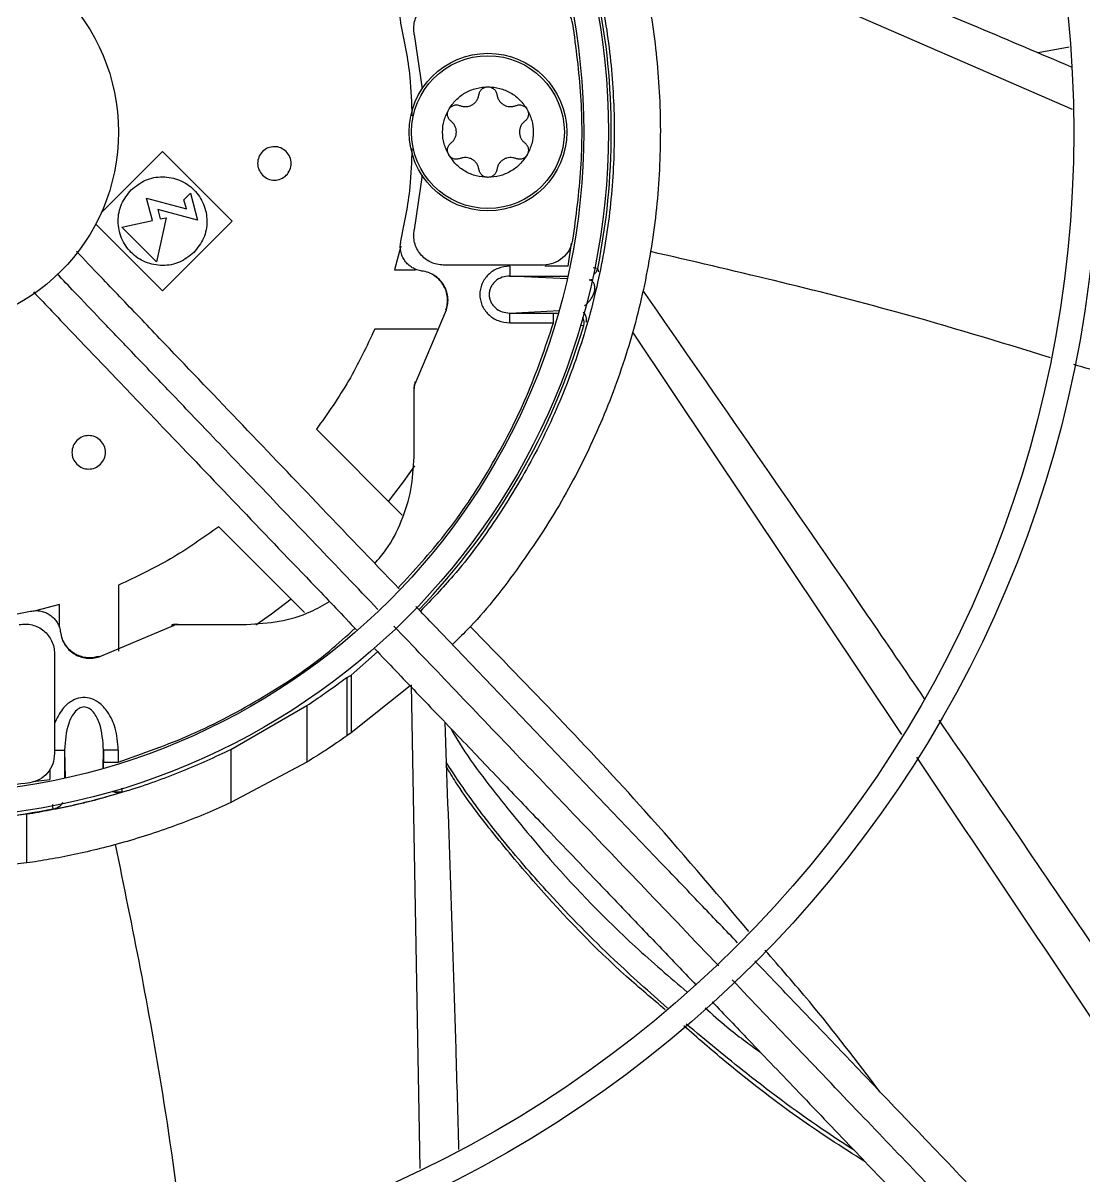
# Model space of a CAD drawing. Header units: inches. Extents: x 1229 to 1453, y -1023 to -720.
# Drawn here: x 1255.517 to 1259.756, y -989.651 to -985.041 of the extents above; entities that cross this region are included whole.
import ezdxf

# ---------------------------------------------------------------- set-up
doc = ezdxf.new("R2010")
doc.units = ezdxf.units.IN
doc.header["$MEASUREMENT"] = 0

msp = doc.modelspace()

# ---------------------------------------------------------------- linework, layer by layer
at = {"color": 18, "linetype": 'Continuous', "lineweight": 25, "true_color": 0x000000}
for p, q in [((1259.711, -985.3871), (1257.9342, -984.6135)), ((1257.0802, -985.0868), (1257.111, -985.3044)), ((1259.6974, -985.1382), (1259.5736, -985.1602)), ((1255.8287, -985.8003), (1256.074, -985.555)), ((1256.074, -985.555), (1256.3524, -985.8334)), ((1257.111, -985.6499), (1257.0802, -985.8676)), ((1256.0341, -985.8309), (1256.0102, -985.7418)), ((1256.0102, -985.7418), (1256.1694, -985.7844)), ((1256.1596, -985.7477), (1256.1853, -985.722)), ((1256.1694, -985.7844), (1256.1596, -985.7477)), ((1256.1853, -985.722), (1256.214, -985.829)), ((1256.0547, -985.7863), (1256.0649, -985.8243)), ((1256.214, -985.829), (1256.0547, -985.7863)), ((1256.074, -986.1118), (1255.807, -985.8448)), ((1255.9111, -985.857), (1256.0341, -985.8309)), ((1256.0503, -985.9962), (1255.9111, -985.857)), ((1256.0879, -985.8195), (1256.0503, -985.9962)), ((1256.0649, -985.8243), (1256.0879, -985.8195)), ((1256.3524, -985.8334), (1256.074, -986.1118)), ((1257.0256, -985.9332), (1257.0004, -986.0284)), ((1257.6944, -986.0133), (1257.7086, -985.9213)), ((1257.0004, -986.0284), (1257.0855, -986.0284)), ((1257.5962, -986.0087), (1257.196, -986.0087)), ((1257.6944, -986.0133), (1257.6013, -986.0133)), ((1257.8175, -986.0373), (1257.8131, -986.0224)), ((1257.6912, -986.0642), (1257.4621, -986.0527)), ((1257.4621, -986.0527), (1257.6938, -986.0527)), ((1257.0835, -986.4843), (1257.2086, -986.1878)), ((1257.2086, -986.1878), (1257.2066, -986.1875)), ((1257.4621, -986.2009), (1257.6591, -986.191)), ((1257.4621, -986.2009), (1257.6367, -986.2009)), ((1257.6367, -986.2009), (1257.6518, -986.2009)), ((1257.1713, -986.2646), (1256.9224, -986.2646)), ((1257.4621, -986.2403), (1257.6367, -986.2403)), ((1259.0279, -987.8862), (1257.9529, -986.2772)), ((1257.0791, -986.4939), (1257.0791, -986.5024)), ((1257.0791, -986.7764), (1257.0791, -986.5024)), ((1257.0835, -986.4843), (1257.0834, -986.4762)), ((1256.6887, -986.6655), (1257.0316, -987.0084)), ((1256.6417, -987.398), (1256.2989, -987.0552)), ((1255.898, -987.2889), (1255.898, -987.5534)), ((1255.6618, -987.3669), (1255.5666, -987.3921)), ((1255.6618, -987.4521), (1255.6618, -987.3669)), ((1255.8212, -987.5751), (1256.1177, -987.45)), ((1256.1096, -987.45), (1256.1177, -987.45)), ((1256.1358, -987.4457), (1256.1274, -987.4457)), ((1256.1358, -987.4457), (1256.4098, -987.4457)), ((1255.6421, -987.5626), (1255.6421, -987.9627)), ((1256.9336, -987.5558), (1256.828, -987.6486)), ((1255.8212, -987.5751), (1255.8209, -987.5732)), ((1256.8102, -987.6583), (1256.8236, -987.6521)), ((1256.8236, -987.6521), (1256.828, -987.6486)), ((1256.828, -987.6486), (1256.828, -987.8791)), ((1256.8102, -987.6583), (1256.8102, -987.8918)), ((1257.0633, -987.6915), (1256.828, -987.8791)), ((1257.1036, -989.6216), (1257.0692, -987.6869)), ((1256.3469, -987.9454), (1256.6507, -987.7705)), ((1256.6507, -987.7705), (1256.6507, -987.9965)), ((1256.828, -987.8791), (1256.8102, -987.8918)), ((1255.6421, -987.9481), (1255.6825, -987.9481)), ((1255.6825, -987.9481), (1255.6842, -988.0608)), ((1255.6825, -987.9481), (1255.6825, -988.0612)), ((1255.8368, -988.0221), (1255.8379, -987.9481)), ((1255.8379, -987.9481), (1255.8379, -987.9961)), ((1255.897, -987.9481), (1255.897, -987.9961)), ((1256.3469, -987.9454), (1256.3469, -988.1586)), ((1255.8379, -988.0178), (1255.8379, -987.9961)), ((1256.6507, -987.9965), (1256.3469, -988.1586)), ((1255.557, -988.0744), (1255.6234, -988.0657)), ((1255.6234, -988.0264), (1255.6234, -988.0657)), ((1255.9132, -988.1147), (1255.9125, -988.1152)), ((1255.532, -988.2053), (1255.3282, -988.2304)), ((1255.532, -988.3997), (1255.532, -988.2053)), ((1255.6357, -988.1836), (1255.6374, -988.1841)), ((1255.532, -988.3997), (1255.3282, -988.4219))]:
    msp.add_line(p, q, dxfattribs=at)
at = {"color": 18, "linetype": 'Continuous', "lineweight": 25, "true_color": 0x000000, "flags": 128}
for points in [[(1257.7916, -986.0666), (1257.7857, -986.0681), (1257.779, -986.0687)], [(1256.9773, -986.9541), (1257.037, -986.8754), (1257.0817, -986.8116)], [(1256.4467, -987.4472), (1256.5088, -987.4036), (1256.5876, -987.3439)]]:
    msp.add_lwpolyline(points, dxfattribs=at)
at = {"color": 18, "linetype": 'Continuous', "lineweight": 25, "true_color": 0x000000}
for centre, radius in [((1255.1106, -985.4772), 11.7126), ((1255.1106, -985.4772), 8.5704), ((1255.1106, -985.4772), 8.472), ((1255.1106, -985.4772), 6.6478), ((1255.1106, -985.4772), 6.5493), ((1255.1106, -985.4772), 4.7037), ((1255.1106, -985.4772), 4.6053), ((1255.1106, -985.4772), 2.745), ((1255.1106, -985.4772), 2.6465), ((1255.1106, -985.4772), 0.7874), ((1257.3744, -985.4772), 0.315), ((1257.3744, -985.4772), 0.3053)]:
    msp.add_circle(centre, radius, dxfattribs=at)
for centre, radius, start, end in [((1255.1106, -985.4772), 2.7569, 348.5929, 11.4071), ((1257.7745, -986.0146), 0.0394, 302.4223, 348.5824), ((1257.7192, -986.2389), 0.0394, 343.7311, 29.8927), ((1255.1106, -985.4772), 2.7569, 316.1598, 343.7218), ((1255.1106, -985.4772), 2.7569, 262.2932, 280.98), ((1255.1106, -985.4772), 12.9331, 283.26667, 346.73333)]:
    msp.add_arc(centre, radius, start, end, dxfattribs=at)
for points, knots in [([(1243.4011, -985.4772), (1243.4059, -985.2217), (1243.4156, -984.7108), (1243.4936, -983.9477), (1243.6177, -983.1911), (1243.792, -982.4444), (1244.0146, -981.7106), (1244.2847, -980.9929), (1244.6012, -980.2945), (1244.9626, -979.6182), (1245.3675, -978.9671), (1245.8142, -978.3438), (1246.3006, -977.751), (1246.8248, -977.1914), (1247.3845, -976.6672), (1247.9772, -976.1807), (1248.6005, -975.7341), (1249.2517, -975.3292), (1249.9279, -974.9677), (1250.6264, -974.6513), (1251.344, -974.3812), (1252.0778, -974.1586), (1252.8246, -973.9844), (1253.5811, -973.8595), (1254.3442, -973.7844), (1255.1106, -973.7593), (1255.877, -973.7844), (1256.6401, -973.8595), (1257.3967, -973.9844), (1258.1434, -974.1586), (1258.8772, -974.3812), (1259.5949, -974.6513), (1260.2933, -974.9677), (1260.9696, -975.3292), (1261.6207, -975.7341), (1262.244, -976.1807), (1262.8368, -976.6672), (1263.3964, -977.1914), (1263.9206, -977.751), (1264.407, -978.3438), (1264.8537, -978.9671), (1265.2586, -979.6182), (1265.6201, -980.2945), (1265.9365, -980.9929), (1266.2066, -981.7106), (1266.4292, -982.4444), (1266.6035, -983.1911), (1266.7276, -983.9477), (1266.8057, -984.7108), (1266.8153, -985.2217), (1266.8201, -985.4772)], [0, 0, 0, 0, 0.020833, 0.041667, 0.0625, 0.083333, 0.104167, 0.125, 0.145833, 0.166667, 0.1875, 0.208333, 0.229167, 0.25, 0.270833, 0.291667, 0.3125, 0.333333, 0.354167, 0.375, 0.395833, 0.416667, 0.4375, 0.458333, 0.479167, 0.5, 0.520833, 0.541667, 0.5625, 0.583333, 0.604167, 0.625, 0.645833, 0.666667, 0.6875, 0.708333, 0.729167, 0.75, 0.770833, 0.791667, 0.8125, 0.833333, 0.854167, 0.875, 0.895833, 0.916667, 0.9375, 0.958333, 0.979167, 1, 1, 1, 1]), ([(1257.3244, -983.525), (1257.386, -983.5982), (1257.5142, -983.7506), (1257.6768, -984.0065), (1257.8173, -984.2833), (1257.9274, -984.5738), (1258.0067, -984.874), (1258.0539, -985.181), (1258.0688, -985.4912), (1258.051, -985.8013), (1258.0008, -986.1078), (1257.9188, -986.4073), (1257.8057, -986.6965), (1257.6634, -986.9728), (1257.4911, -987.2307), (1257.3462, -987.4161), (1257.252, -987.5071), (1257.2322, -987.5263)], [0, 0, 0, 0, 0.065205, 0.135665, 0.206125, 0.276585, 0.347045, 0.417505, 0.487965, 0.558425, 0.628885, 0.699345, 0.769805, 0.840265, 0.910725, 0.981186, 1, 1, 1, 1]), ([(1257.1899, -983.6536), (1257.236, -983.7068), (1257.3444, -983.832), (1257.488, -984.0502), (1257.6228, -984.3018), (1257.7302, -984.5665), (1257.81, -984.8407), (1257.8611, -985.1216), (1257.8831, -985.4064), (1257.8757, -985.6919), (1257.8389, -985.9751), (1257.7733, -986.253), (1257.6793, -986.5227), (1257.5584, -986.7814), (1257.4106, -987.0256), (1257.2598, -987.2314), (1257.1493, -987.3465), (1257.1047, -987.3929)], [0, 0, 0, 0, 0.051393, 0.120749, 0.190107, 0.259464, 0.328821, 0.398178, 0.467535, 0.536892, 0.606249, 0.675606, 0.744963, 0.81432, 0.883677, 0.953035, 1, 1, 1, 1]), ([(1257.8801, -984.4532), (1258.3649, -984.6536), (1258.9742, -984.9056), (1259.5807, -985.1631), (1259.7047, -985.2157)], [0, 0, 0, 0, 0.7955568, 1, 1, 1, 1]), ([(1257.0267, -985.0412), (1257.0256, -985.0344), (1257.0233, -985.0209), (1257.0255, -985.0002), (1257.0315, -984.9804), (1257.0416, -984.9624), (1257.0552, -984.9467), (1257.0718, -984.9344), (1257.0905, -984.9254), (1257.104, -984.9229), (1257.1108, -984.9217)], [0, 0, 0, 0, 0.124963, 0.249993, 0.374924, 0.499989, 0.624924, 0.749981, 0.874946, 1, 1, 1, 1]), ([(1257.0802, -985.0868), (1257.079, -985.0781), (1257.0767, -985.0608), (1257.0806, -985.0348), (1257.0897, -985.0102), (1257.104, -984.9882), (1257.1228, -984.9699), (1257.1451, -984.9562), (1257.1699, -984.9473), (1257.1873, -984.9462), (1257.196, -984.9457)], [0, 0, 0, 0, 0.125, 0.250001, 0.374997, 0.5, 0.624996, 0.749999, 0.875018, 1, 1, 1, 1]), ([(1257.5962, -984.9457), (1257.61, -984.9471), (1257.6377, -984.9499), (1257.6739, -984.972), (1257.7017, -985.0041), (1257.709, -985.031), (1257.7127, -985.0444)], [0, 0, 0, 0, 0.249982, 0.500003, 0.749993, 1, 1, 1, 1]), ([(1257.0721, -985.4127), (1257.0704, -985.361), (1257.0663, -985.2359), (1257.0413, -985.1132), (1257.0267, -985.0412)], [0, 0, 0, 0, 0.413893, 1, 1, 1, 1]), ([(1257.7127, -985.0444), (1257.7254, -985.1402), (1257.7508, -985.3318), (1257.7508, -985.6226), (1257.7254, -985.8142), (1257.7127, -985.9099)], [0, 0, 0, 0, 0.333333, 0.666667, 1, 1, 1, 1]), ([(1257.2176, -985.3866), (1257.2265, -985.3735), (1257.2444, -985.3473), (1257.2829, -985.3188), (1257.3269, -985.2997), (1257.3586, -985.2973), (1257.3744, -985.2961)], [0, 0, 0, 0, 0.25, 0.50001, 0.750001, 1, 1, 1, 1]), ([(1257.3384, -985.3276), (1257.3395, -985.3233), (1257.3415, -985.3148), (1257.35, -985.3045), (1257.3613, -985.2974), (1257.37, -985.2965), (1257.3744, -985.2961)], [0, 0, 0, 0, 0.250018, 0.500039, 0.749991, 1, 1, 1, 1]), ([(1257.3744, -985.2961), (1257.3787, -985.2965), (1257.3874, -985.2974), (1257.3988, -985.3045), (1257.4073, -985.3148), (1257.4093, -985.3233), (1257.4103, -985.3276)], [0, 0, 0, 0, 0.249996, 0.500014, 0.750022, 1, 1, 1, 1]), ([(1257.3744, -985.2961), (1257.3902, -985.2973), (1257.4218, -985.2997), (1257.4659, -985.3188), (1257.5044, -985.3473), (1257.5223, -985.3735), (1257.5312, -985.3866)], [0, 0, 0, 0, 0.250018, 0.500003, 0.750006, 1, 1, 1, 1]), ([(1257.2628, -985.3712), (1257.2668, -985.3726), (1257.2748, -985.3753), (1257.2875, -985.3757), (1257.3, -985.3735), (1257.3116, -985.3685), (1257.3218, -985.3609), (1257.33, -985.3512), (1257.336, -985.34), (1257.3376, -985.3317), (1257.3384, -985.3276)], [0, 0, 0, 0, 0.125011, 0.250006, 0.375015, 0.500015, 0.625016, 0.749997, 0.875001, 1, 1, 1, 1]), ([(1257.4103, -985.3276), (1257.4112, -985.3317), (1257.4128, -985.34), (1257.4188, -985.3512), (1257.427, -985.3609), (1257.4372, -985.3685), (1257.4488, -985.3735), (1257.4613, -985.3757), (1257.474, -985.3753), (1257.482, -985.3726), (1257.486, -985.3712)], [0, 0, 0, 0, 0.125008, 0.249988, 0.374997, 0.499996, 0.624993, 0.749999, 0.874992, 1, 1, 1, 1]), ([(1257.2176, -985.5677), (1257.2107, -985.5534), (1257.1969, -985.5248), (1257.1915, -985.4772), (1257.1969, -985.4295), (1257.2107, -985.4009), (1257.2176, -985.3866)], [0, 0, 0, 0, 0.25, 0.5, 0.75, 1, 1, 1, 1]), ([(1257.2269, -985.4335), (1257.2237, -985.4305), (1257.2173, -985.4245), (1257.2127, -985.4119), (1257.2122, -985.3986), (1257.2158, -985.3906), (1257.2176, -985.3866)], [0, 0, 0, 0, 0.24999, 0.499996, 0.749992, 1, 1, 1, 1]), ([(1257.2176, -985.3866), (1257.2201, -985.3831), (1257.2253, -985.376), (1257.2371, -985.3698), (1257.2502, -985.3675), (1257.2586, -985.37), (1257.2628, -985.3712)], [0, 0, 0, 0, 0.24999, 0.499993, 0.749963, 1, 1, 1, 1]), ([(1257.486, -985.3712), (1257.4902, -985.37), (1257.4986, -985.3675), (1257.5117, -985.3698), (1257.5235, -985.376), (1257.5287, -985.3831), (1257.5312, -985.3866)], [0, 0, 0, 0, 0.2499487, 0.5000075, 0.7500107, 1, 1, 1, 1]), ([(1257.5312, -985.3866), (1257.533, -985.3906), (1257.5366, -985.3986), (1257.5361, -985.4119), (1257.5314, -985.4245), (1257.5251, -985.4305), (1257.5219, -985.4335)], [0, 0, 0, 0, 0.250016, 0.500021, 0.750002, 1, 1, 1, 1]), ([(1257.5312, -985.3866), (1257.5381, -985.4009), (1257.5518, -985.4295), (1257.5573, -985.4772), (1257.5518, -985.5248), (1257.5381, -985.5534), (1257.5312, -985.5677)], [0, 0, 0, 0, 0.25, 0.5, 0.75, 1, 1, 1, 1]), ([(1257.2269, -985.5208), (1257.23, -985.5181), (1257.2363, -985.5125), (1257.2431, -985.5017), (1257.2474, -985.4898), (1257.2488, -985.4772), (1257.2474, -985.4646), (1257.2431, -985.4526), (1257.2363, -985.4418), (1257.23, -985.4363), (1257.2269, -985.4335)], [0, 0, 0, 0, 0.125011, 0.250004, 0.375001, 0.5, 0.624999, 0.749996, 0.874989, 1, 1, 1, 1]), ([(1257.5219, -985.4335), (1257.5188, -985.4363), (1257.5124, -985.4418), (1257.5057, -985.4526), (1257.5014, -985.4646), (1257.4999, -985.4772), (1257.5014, -985.4898), (1257.5057, -985.5017), (1257.5124, -985.5125), (1257.5188, -985.5181), (1257.5219, -985.5208)], [0, 0, 0, 0, 0.125011, 0.250004, 0.375001, 0.5, 0.624999, 0.749996, 0.874989, 1, 1, 1, 1]), ([(1266.8201, -985.4772), (1266.8153, -985.7326), (1266.8057, -986.2436), (1266.7276, -987.0067), (1266.6035, -987.7632), (1266.4292, -988.51), (1266.2066, -989.2438), (1265.9365, -989.9614), (1265.6201, -990.6599), (1265.2586, -991.3361), (1264.8537, -991.9873), (1264.407, -992.6106), (1263.9206, -993.2033), (1263.3964, -993.763), (1262.8368, -994.2871), (1262.244, -994.7736), (1261.6207, -995.2202), (1260.9696, -995.6252), (1260.2933, -995.9866), (1259.5949, -996.3031), (1258.8772, -996.5732), (1258.1434, -996.7958), (1257.3967, -996.9699), (1256.6401, -997.0948), (1255.877, -997.17), (1255.1106, -997.1951), (1254.3442, -997.17), (1253.5811, -997.0948), (1252.8246, -996.9699), (1252.0778, -996.7958), (1251.344, -996.5732), (1250.6264, -996.3031), (1249.9279, -995.9866), (1249.2517, -995.6252), (1248.6005, -995.2202), (1247.9772, -994.7736), (1247.3845, -994.2871), (1246.8248, -993.763), (1246.3006, -993.2033), (1245.8142, -992.6106), (1245.3675, -991.9873), (1244.9626, -991.3361), (1244.6012, -990.6599), (1244.2847, -989.9614), (1244.0146, -989.2438), (1243.792, -988.51), (1243.6177, -987.7632), (1243.4936, -987.0067), (1243.4156, -986.2436), (1243.4059, -985.7326), (1243.4011, -985.4772)], [0, 0, 0, 0, 0.020833, 0.041667, 0.0625, 0.083333, 0.104167, 0.125, 0.145833, 0.166667, 0.1875, 0.208333, 0.229167, 0.25, 0.270833, 0.291667, 0.3125, 0.333333, 0.354167, 0.375, 0.395833, 0.416667, 0.4375, 0.458333, 0.479167, 0.5, 0.520833, 0.541667, 0.5625, 0.583333, 0.604167, 0.625, 0.645833, 0.666667, 0.6875, 0.708333, 0.729167, 0.75, 0.770833, 0.791667, 0.8125, 0.833333, 0.854167, 0.875, 0.895833, 0.916667, 0.9375, 0.958333, 0.979167, 1, 1, 1, 1]), ([(1257.2176, -985.5677), (1257.2158, -985.5637), (1257.2122, -985.5557), (1257.2127, -985.5424), (1257.2173, -985.5299), (1257.2237, -985.5239), (1257.2269, -985.5208)], [0, 0, 0, 0, 0.250008, 0.500004, 0.75001, 1, 1, 1, 1]), ([(1257.5219, -985.5208), (1257.5251, -985.5239), (1257.5314, -985.5299), (1257.5361, -985.5424), (1257.5366, -985.5557), (1257.533, -985.5637), (1257.5312, -985.5677)], [0, 0, 0, 0, 0.249998, 0.499979, 0.749984, 1, 1, 1, 1]), ([(1256.5683, -985.5551), (1256.5613, -985.5496), (1256.5475, -985.5387), (1256.5208, -985.5339), (1256.4947, -985.539), (1256.4724, -985.5539), (1256.4575, -985.5762), (1256.4523, -985.6024), (1256.4572, -985.6291), (1256.4681, -985.6429), (1256.4736, -985.6498)], [0, 0, 0, 0, 0.124991, 0.250006, 0.374998, 0.499989, 0.624997, 0.749994, 0.874992, 1, 1, 1, 1]), ([(1256.4736, -985.6498), (1256.4805, -985.6553), (1256.4943, -985.6662), (1256.521, -985.671), (1256.5472, -985.6659), (1256.5695, -985.651), (1256.5844, -985.6287), (1256.5895, -985.6025), (1256.5847, -985.5758), (1256.5737, -985.562), (1256.5683, -985.5551)], [0, 0, 0, 0, 0.124991, 0.249983, 0.374998, 0.499989, 0.624997, 0.749994, 0.874992, 1, 1, 1, 1]), ([(1257.0267, -985.9131), (1257.0413, -985.8412), (1257.0662, -985.7191), (1257.0703, -985.5947), (1257.072, -985.5436)], [0, 0, 0, 0, 0.589248, 1, 1, 1, 1]), ([(1257.2628, -985.5831), (1257.2586, -985.5843), (1257.2502, -985.5868), (1257.2371, -985.5846), (1257.2253, -985.5783), (1257.2201, -985.5713), (1257.2176, -985.5677)], [0, 0, 0, 0, 0.250037, 0.500007, 0.75001, 1, 1, 1, 1]), ([(1257.3744, -985.6583), (1257.3586, -985.6571), (1257.3269, -985.6547), (1257.2829, -985.6356), (1257.2444, -985.607), (1257.2265, -985.5808), (1257.2176, -985.5677)], [0, 0, 0, 0, 0.2499995, 0.4999904, 0.7499998, 1, 1, 1, 1]), ([(1257.3384, -985.6268), (1257.3376, -985.6226), (1257.336, -985.6144), (1257.33, -985.6031), (1257.3218, -985.5934), (1257.3116, -985.5859), (1257.3, -985.5808), (1257.2875, -985.5786), (1257.2748, -985.5791), (1257.2668, -985.5818), (1257.2628, -985.5831)], [0, 0, 0, 0, 0.1249992, 0.2500029, 0.374984, 0.4999854, 0.624985, 0.7499936, 0.8749892, 1, 1, 1, 1]), ([(1257.5312, -985.5677), (1257.5223, -985.5808), (1257.5044, -985.607), (1257.4659, -985.6356), (1257.4218, -985.6547), (1257.3902, -985.6571), (1257.3744, -985.6583)], [0, 0, 0, 0, 0.249994, 0.499997, 0.749982, 1, 1, 1, 1]), ([(1257.486, -985.5831), (1257.482, -985.5818), (1257.474, -985.5791), (1257.4613, -985.5786), (1257.4488, -985.5808), (1257.4372, -985.5859), (1257.427, -985.5934), (1257.4188, -985.6031), (1257.4128, -985.6144), (1257.4112, -985.6226), (1257.4103, -985.6268)], [0, 0, 0, 0, 0.125008, 0.250001, 0.375007, 0.500004, 0.625003, 0.750012, 0.874992, 1, 1, 1, 1]), ([(1257.5312, -985.5677), (1257.5287, -985.5713), (1257.5235, -985.5783), (1257.5117, -985.5846), (1257.4986, -985.5868), (1257.4902, -985.5843), (1257.486, -985.5831)], [0, 0, 0, 0, 0.249989, 0.499993, 0.750051, 1, 1, 1, 1]), ([(1257.3744, -985.6583), (1257.37, -985.6578), (1257.3613, -985.6569), (1257.35, -985.6498), (1257.3415, -985.6395), (1257.3395, -985.631), (1257.3384, -985.6268)], [0, 0, 0, 0, 0.250008, 0.49996, 0.749981, 1, 1, 1, 1]), ([(1257.4103, -985.6268), (1257.4093, -985.631), (1257.4073, -985.6395), (1257.3988, -985.6498), (1257.3874, -985.6569), (1257.3787, -985.6578), (1257.3744, -985.6583)], [0, 0, 0, 0, 0.249977, 0.4999854, 0.7500032, 1, 1, 1, 1]), ([(1255.9487, -985.7081), (1255.967, -985.6936), (1256.0035, -985.6646), (1256.0742, -985.6518), (1256.1435, -985.6654), (1256.2025, -985.7048), (1256.242, -985.7639), (1256.2555, -985.8331), (1256.2428, -985.9038), (1256.2138, -985.9404), (1256.1992, -985.9587)], [0, 0, 0, 0, 0.125002, 0.250003, 0.375004, 0.5, 0.624999, 0.75, 0.875, 1, 1, 1, 1]), ([(1256.1992, -985.9587), (1256.181, -985.9732), (1256.1444, -986.0022), (1256.0737, -986.0149), (1256.0045, -986.0014), (1255.9454, -985.9619), (1255.906, -985.9029), (1255.8924, -985.8336), (1255.9052, -985.7629), (1255.9342, -985.7264), (1255.9487, -985.7081)], [0, 0, 0, 0, 0.124997, 0.249999, 0.375001, 0.500004, 0.625001, 0.750002, 0.875004, 1, 1, 1, 1]), ([(1257.196, -986.0087), (1257.1873, -986.0081), (1257.1699, -986.007), (1257.1451, -985.9981), (1257.1228, -985.9845), (1257.104, -985.9661), (1257.0897, -985.9441), (1257.0806, -985.9196), (1257.0767, -985.8935), (1257.079, -985.8762), (1257.0802, -985.8676)], [0, 0, 0, 0, 0.1249821, 0.2500004, 0.3750038, 0.5000003, 0.6250028, 0.7499994, 0.8749997, 1, 1, 1, 1]), ([(1257.1108, -986.0327), (1257.104, -986.0314), (1257.0905, -986.029), (1257.0718, -986.02), (1257.0552, -986.0076), (1257.0416, -985.992), (1257.0315, -985.9739), (1257.0255, -985.9541), (1257.0233, -985.9335), (1257.0256, -985.9199), (1257.0267, -985.9131)], [0, 0, 0, 0, 0.124969, 0.250016, 0.374949, 0.50001, 0.62494, 0.750007, 0.87497, 1, 1, 1, 1]), ([(1257.7127, -985.9099), (1257.709, -985.9234), (1257.7017, -985.9502), (1257.6739, -985.9823), (1257.6377, -986.0044), (1257.61, -986.0073), (1257.5962, -986.0087)], [0, 0, 0, 0, 0.250007, 0.499997, 0.750018, 1, 1, 1, 1]), ([(1257.0199, -987.3042), (1256.9099, -987.1891), (1256.6949, -986.9641), (1256.3756, -986.63), (1256.1396, -986.3829), (1255.9825, -986.2185), (1255.9039, -986.1364), (1255.8198, -986.0484), (1255.7619, -985.9878), (1255.7295, -985.9538)], [0, 0, 0, 0, 0.256103, 0.500516, 0.742267, 0.804636, 0.865497, 0.924706, 1, 1, 1, 1]), ([(1259.6229, -986.3794), (1259.4186, -986.3168), (1258.8912, -986.1554), (1258.3537, -986.0312), (1258.0244, -985.9551)], [0, 0, 0, 0, 0.387334, 1, 1, 1, 1]), ([(1257.2086, -986.1878), (1257.2108, -986.1793), (1257.2154, -986.1624), (1257.2149, -986.136), (1257.209, -986.1103), (1257.1975, -986.0866), (1257.181, -986.0659), (1257.1604, -986.0494), (1257.1367, -986.0375), (1257.1194, -986.0343), (1257.1108, -986.0327)], [0, 0, 0, 0, 0.124819, 0.249649, 0.374525, 0.499472, 0.624503, 0.749611, 0.874806, 1, 1, 1, 1]), ([(1257.2066, -986.1875), (1257.2087, -986.1798), (1257.2131, -986.164), (1257.2132, -986.1383), (1257.2078, -986.1119), (1257.1961, -986.0868), (1257.1788, -986.065), (1257.1574, -986.0488), (1257.1416, -986.0399), (1257.133, -986.0379), (1257.1328, -986.0378)], [0, 0, 0, 0, 0.128053, 0.266042, 0.411621, 0.561418, 0.71143, 0.857608, 0.996504, 1, 1, 1, 1]), ([(1257.4621, -986.0133), (1257.4459, -986.0151), (1257.4141, -986.0186), (1257.3741, -986.0454), (1257.3522, -986.0771), (1257.3434, -986.1051), (1257.3413, -986.1268), (1257.3434, -986.1484), (1257.3522, -986.1765), (1257.3741, -986.2081), (1257.4141, -986.2349), (1257.4459, -986.2385), (1257.4621, -986.2403)], [0, 0, 0, 0, 0.132079, 0.259805, 0.381601, 0.440895, 0.499999, 0.559043, 0.618398, 0.740195, 0.867921, 1, 1, 1, 1]), ([(1257.4621, -986.0133), (1257.4621, -986.0184), (1257.4621, -986.0286), (1257.4621, -986.0415), (1257.4621, -986.0506), (1257.4621, -986.052), (1257.4621, -986.0527)], [0, 0, 0, 0, 0.2500027, 0.5000004, 0.7499957, 1, 1, 1, 1]), ([(1257.8131, -986.0224), (1257.8121, -986.0222), (1257.8107, -986.0219), (1257.7984, -986.0209), (1257.7951, -986.0206)], [0, 0, 0, 0, 0.732274, 1, 1, 1, 1]), ([(1256.9343, -987.3856), (1256.8514, -987.2988), (1256.6934, -987.1335), (1256.47, -986.8997), (1256.2731, -986.6936), (1256.1029, -986.5156), (1255.9569, -986.3628), (1255.8326, -986.2327), (1255.7338, -986.1293), (1255.6761, -986.0689), (1255.6532, -986.0449)], [0, 0, 0, 0, 0.1943214, 0.3704577, 0.5233705, 0.6554348, 0.7687193, 0.8650902, 0.9463458, 1, 1, 1, 1]), ([(1257.4621, -986.0527), (1257.4516, -986.0536), (1257.4308, -986.0556), (1257.4076, -986.0693), (1257.3933, -986.0842), (1257.3852, -986.0974), (1257.3802, -986.1117), (1257.3784, -986.1268), (1257.3802, -986.1419), (1257.3852, -986.1562), (1257.3933, -986.1693), (1257.4076, -986.1842), (1257.4308, -986.198), (1257.4516, -986.1999), (1257.4621, -986.2009)], [0, 0, 0, 0, 0.127647, 0.253731, 0.317938, 0.377881, 0.439688, 0.499999, 0.560305, 0.622116, 0.682044, 0.746269, 0.872353, 1, 1, 1, 1]), ([(1257.7606, -986.1714), (1257.7638, -986.1689), (1257.771, -986.1631), (1257.7818, -986.151), (1257.791, -986.1374), (1257.7963, -986.1264), (1257.7984, -986.1206), (1257.7994, -986.1174), (1257.8003, -986.1142), (1257.801, -986.111), (1257.8015, -986.1081), (1257.8019, -986.1045), (1257.8023, -986.0968), (1257.801, -986.0898), (1257.7979, -986.0811), (1257.7929, -986.0748), (1257.7862, -986.0702), (1257.7814, -986.0692), (1257.779, -986.0687)], [0, 0, 0, 0, 0.125667, 0.285709, 0.38249, 0.41798, 0.427526, 0.435847, 0.443425, 0.450875, 0.458843, 0.466921, 0.483322, 0.547434, 0.611137, 0.740131, 0.869232, 1, 1, 1, 1]), ([(1255.5583, -986.1166), (1255.5829, -986.1423), (1255.6382, -986.2002), (1255.7241, -986.2901), (1255.8162, -986.3865), (1255.9091, -986.4837), (1256.0031, -986.5821), (1256.1638, -986.7503), (1256.3914, -986.9884), (1256.6416, -987.2502), (1256.7943, -987.41), (1256.8487, -987.4669)], [0, 0, 0, 0, 0.057144, 0.128522, 0.199601, 0.271053, 0.344335, 0.418101, 0.644545, 0.873366, 1, 1, 1, 1]), ([(1257.9941, -986.113), (1258.2935, -986.5438), (1258.6704, -987.0858), (1259.0419, -987.631), (1259.1182, -987.743)], [0, 0, 0, 0, 0.794562, 1, 1, 1, 1]), ([(1257.4621, -986.2403), (1257.4621, -986.2352), (1257.4621, -986.225), (1257.4621, -986.212), (1257.4621, -986.2029), (1257.4621, -986.2016), (1257.4621, -986.2009)], [0, 0, 0, 0, 0.2500031, 0.5000001, 0.7499959, 1, 1, 1, 1]), ([(1257.6367, -986.2403), (1257.6367, -986.2352), (1257.6367, -986.225), (1257.6367, -986.212), (1257.6367, -986.2029), (1257.6367, -986.2016), (1257.6367, -986.2009)], [0, 0, 0, 0, 0.2500031, 0.5000001, 0.7499959, 1, 1, 1, 1]), ([(1257.7669, -986.2376), (1257.7675, -986.2349), (1257.7687, -986.2293), (1257.7682, -986.2204), (1257.7656, -986.2113), (1257.7611, -986.2032), (1257.7568, -986.1991), (1257.7548, -986.1972)], [0, 0, 0, 0, 0.184963, 0.385442, 0.597774, 0.81651, 1, 1, 1, 1]), ([(1256.9224, -986.2646), (1256.8893, -986.3348), (1256.8232, -986.4754), (1256.7335, -986.6021), (1256.6887, -986.6655)], [0, 0, 0, 0, 0.499998, 1, 1, 1, 1]), ([(1257.0156, -987.2997), (1257.0791, -987.2306), (1257.216, -987.0816), (1257.3868, -986.8231), (1257.5352, -986.5393), (1257.6031, -986.3392), (1257.6367, -986.2403)], [0, 0, 0, 0, 0.226919, 0.489144, 0.747424, 1, 1, 1, 1]), ([(1257.7429, -986.2493), (1257.7447, -986.2495), (1257.7539, -986.2501), (1257.7556, -986.25), (1257.757, -986.2499)], [0, 0, 0, 0, 0.19811, 1, 1, 1, 1]), ([(1261.4671, -987.0324), (1261.2868, -986.9586), (1260.7963, -986.758), (1260.2106, -986.5514), (1259.8021, -986.4321), (1259.7153, -986.4068)], [0, 0, 0, 0, 0.314017, 0.854273, 1, 1, 1, 1]), ([(1257.0834, -986.4762), (1257.0822, -986.479), (1257.0797, -986.4847), (1257.0793, -986.4909), (1257.0791, -986.4939)], [0, 0, 0, 0, 0.499994, 1, 1, 1, 1]), ([(1257.0791, -986.5024), (1257.0793, -986.4992), (1257.0797, -986.4929), (1257.0822, -986.4872), (1257.0835, -986.4843)], [0, 0, 0, 0, 0.500207, 1, 1, 1, 1]), ([(1255.8261, -986.7104), (1255.8192, -986.705), (1255.8054, -986.694), (1255.7787, -986.6892), (1255.7525, -986.6943), (1255.7302, -986.7092), (1255.7153, -986.7315), (1255.7102, -986.7577), (1255.715, -986.7844), (1255.7259, -986.7982), (1255.7314, -986.8051)], [0, 0, 0, 0, 0.125009, 0.250002, 0.374995, 0.500005, 0.625, 0.750002, 0.875004, 1, 1, 1, 1]), ([(1255.7314, -986.8051), (1255.7383, -986.8106), (1255.7521, -986.8215), (1255.7788, -986.8263), (1255.805, -986.8212), (1255.8273, -986.8063), (1255.8422, -986.784), (1255.8473, -986.7578), (1255.8425, -986.7312), (1255.8316, -986.7173), (1255.8261, -986.7104)], [0, 0, 0, 0, 0.12501, 0.250004, 0.374998, 0.500009, 0.625006, 0.750004, 0.875003, 1, 1, 1, 1]), ([(1256.9222, -987.202), (1256.9375, -987.1844), (1256.9815, -987.1339), (1257.0312, -987.0337), (1257.0718, -986.9079), (1257.0767, -986.8202), (1257.0791, -986.7764)], [0, 0, 0, 0, 0.1500946, 0.433399, 0.7166994, 1, 1, 1, 1]), ([(1256.2989, -987.0552), (1256.2356, -987.1001), (1256.1088, -987.1898), (1255.9683, -987.2559), (1255.898, -987.2889)], [0, 0, 0, 0, 0.500001, 1, 1, 1, 1]), ([(1256.4098, -987.4457), (1256.4535, -987.443), (1256.5409, -987.4377), (1256.6539, -987.4048), (1256.7165, -987.3687), (1256.7412, -987.3545)], [0, 0, 0, 0, 0.3772621, 0.7545263, 1, 1, 1, 1]), ([(1258.3719, -988.719), (1258.3256, -988.6705), (1258.2246, -988.5648), (1257.9742, -988.3028), (1257.6171, -987.9291), (1257.2896, -987.5864), (1257.1115, -987.4), (1257.0866, -987.374)], [0, 0, 0, 0, 0.10835, 0.23655, 0.585439, 0.942123, 1, 1, 1, 1]), ([(1255.1771, -987.4385), (1255.2282, -987.4368), (1255.3526, -987.4327), (1255.4746, -987.4079), (1255.5466, -987.3933)], [0, 0, 0, 0, 0.410746, 1, 1, 1, 1]), ([(1255.5466, -987.3933), (1255.5533, -987.3921), (1255.5669, -987.3899), (1255.5876, -987.392), (1255.6074, -987.398), (1255.6254, -987.4082), (1255.6411, -987.4217), (1255.6534, -987.4383), (1255.6624, -987.457), (1255.6649, -987.4706), (1255.6661, -987.4774)], [0, 0, 0, 0, 0.124957, 0.249986, 0.374922, 0.499987, 0.624919, 0.749987, 0.874963, 1, 1, 1, 1]), ([(1255.501, -987.4467), (1255.5097, -987.4456), (1255.5269, -987.4433), (1255.553, -987.4472), (1255.5776, -987.4562), (1255.5996, -987.4706), (1255.6179, -987.4893), (1255.6316, -987.5117), (1255.6404, -987.5365), (1255.6416, -987.5539), (1255.6421, -987.5626)], [0, 0, 0, 0, 0.1250108, 0.2500147, 0.3750084, 0.5000003, 0.6250025, 0.7499986, 0.8750015, 1, 1, 1, 1]), ([(1255.897, -987.9961), (1255.9956, -987.9617), (1256.1952, -987.892), (1256.477, -987.7402), (1256.696, -987.5965), (1256.8094, -987.4921), (1256.8431, -987.4611)], [0, 0, 0, 0, 0.2857913, 0.5780338, 0.8747466, 1, 1, 1, 1]), ([(1256.1274, -987.4457), (1256.1243, -987.4459), (1256.1181, -987.4462), (1256.1125, -987.4487), (1256.1096, -987.45)], [0, 0, 0, 0, 0.4999258, 1, 1, 1, 1]), ([(1256.1177, -987.45), (1256.1206, -987.4488), (1256.1264, -987.4462), (1256.1327, -987.4459), (1256.1358, -987.4457)], [0, 0, 0, 0, 0.499811, 1, 1, 1, 1]), ([(1258.2969, -988.8114), (1258.1981, -988.708), (1258.01, -988.5112), (1257.7405, -988.2292), (1257.4837, -987.9605), (1257.2393, -987.7047), (1257.0759, -987.5337), (1256.9987, -987.4529)], [0, 0, 0, 0, 0.228868, 0.435815, 0.623228, 0.822029, 1, 1, 1, 1]), ([(1258.417, -988.6735), (1258.2796, -988.5112), (1257.9238, -988.091), (1257.5394, -987.6966), (1257.3035, -987.4546)], [0, 0, 0, 0, 0.386297, 1, 1, 1, 1]), ([(1255.6661, -987.4774), (1255.6677, -987.486), (1255.671, -987.5032), (1255.6829, -987.527), (1255.6993, -987.5476), (1255.72, -987.564), (1255.7437, -987.5755), (1255.7694, -987.5814), (1255.7959, -987.5819), (1255.8128, -987.5774), (1255.8212, -987.5751)], [0, 0, 0, 0, 0.125208, 0.250383, 0.3755, 0.500527, 0.625481, 0.750346, 0.875187, 1, 1, 1, 1]), ([(1255.7154, -987.5577), (1255.7142, -987.557), (1255.7059, -987.5521), (1255.6936, -987.5392), (1255.6795, -987.5201), (1255.6738, -987.5058), (1255.671, -987.4988)], [0, 0, 0, 0, 0.056332, 0.380798, 0.697074, 1, 1, 1, 1]), ([(1255.6713, -987.4994), (1255.6713, -987.4996), (1255.6733, -987.5081), (1255.6822, -987.5238), (1255.6968, -987.544), (1255.7099, -987.5535), (1255.7157, -987.5577)], [0, 0, 0, 0, 0.006958, 0.351127, 0.713593, 1, 1, 1, 1]), ([(1255.8211, -987.5737), (1255.8071, -987.5768), (1255.7854, -987.5816), (1255.7553, -987.5769), (1255.7336, -987.5697), (1255.7211, -987.5615), (1255.7154, -987.5577)], [0, 0, 0, 0, 0.384942, 0.596379, 0.815696, 1, 1, 1, 1]), ([(1255.7157, -987.5577), (1255.7173, -987.559), (1255.7261, -987.5663), (1255.7454, -987.5741), (1255.7716, -987.5798), (1255.7974, -987.5796), (1255.8133, -987.5753), (1255.8209, -987.5732)], [0, 0, 0, 0, 0.057973, 0.309073, 0.553272, 0.784913, 1, 1, 1, 1]), ([(1256.922, -987.5436), (1256.9774, -987.6016), (1257.0954, -987.7251), (1257.2709, -987.9088), (1257.4417, -988.0875), (1257.5828, -988.2352), (1257.7034, -988.3614), (1257.8153, -988.4784), (1257.9412, -988.6102), (1258.0729, -988.748), (1258.1627, -988.842), (1258.2055, -988.8867)], [0, 0, 0, 0, 0.129134, 0.275254, 0.409585, 0.527882, 0.605045, 0.691582, 0.789421, 0.899809, 1, 1, 1, 1]), ([(1256.6507, -987.7705), (1256.6753, -987.7538), (1256.722, -987.7222), (1256.7711, -987.6866), (1256.8022, -987.6636), (1256.8076, -987.6601), (1256.8102, -987.6583)], [0, 0, 0, 0, 0.289962, 0.549996, 0.782911, 1, 1, 1, 1]), ([(1255.897, -987.9481), (1255.8947, -987.9185), (1255.8906, -987.865), (1255.8606, -987.7993), (1255.8234, -987.7581), (1255.7843, -987.7387), (1255.7455, -987.7367), (1255.7066, -987.7516), (1255.6678, -987.7869), (1255.6515, -987.8219), (1255.6421, -987.8422)], [0, 0, 0, 0, 0.200491, 0.362856, 0.481729, 0.572279, 0.652474, 0.738947, 0.849163, 1, 1, 1, 1]), ([(1255.8379, -987.9481), (1255.8356, -987.9119), (1255.8322, -987.8589), (1255.8053, -987.8031), (1255.7844, -987.7832), (1255.7707, -987.7771), (1255.7602, -987.7756), (1255.7497, -987.7771), (1255.7361, -987.7832), (1255.7152, -987.8031), (1255.6883, -987.8589), (1255.6848, -987.9119), (1255.6825, -987.9481)], [0, 0, 0, 0, 0.268251, 0.392859, 0.448852, 0.475302, 0.500005, 0.524697, 0.551147, 0.607141, 0.731748, 1, 1, 1, 1]), ([(1257.2015, -987.8362), (1257.2173, -988.272), (1257.238, -988.8419), (1257.2533, -989.4115), (1257.2569, -989.5455)], [0, 0, 0, 0, 0.764752, 1, 1, 1, 1]), ([(1259.177, -987.8292), (1259.3761, -988.1203), (1259.7504, -988.6673), (1260.1199, -989.2161), (1260.2928, -989.4729)], [0, 0, 0, 0, 0.532089, 1, 1, 1, 1]), ([(1257.2264, -987.8622), (1257.2274, -987.864), (1257.2804, -987.9617), (1257.4149, -988.1363), (1257.6548, -988.4294), (1257.9076, -988.6906), (1258.101, -988.8562), (1258.171, -988.9162)], [0, 0, 0, 0, 0.004362, 0.233887, 0.462782, 0.805496, 1, 1, 1, 1]), ([(1256.8102, -987.8918), (1256.8075, -987.8936), (1256.8021, -987.8975), (1256.7706, -987.9193), (1256.7215, -987.9523), (1256.675, -987.9813), (1256.6507, -987.9965)], [0, 0, 0, 0, 0.221669, 0.457485, 0.716369, 1, 1, 1, 1]), ([(1255.6421, -987.9627), (1255.6407, -987.9766), (1255.6379, -988.0043), (1255.6158, -988.0405), (1255.5837, -988.0682), (1255.5568, -988.0756), (1255.5434, -988.0792)], [0, 0, 0, 0, 0.250004, 0.500009, 0.750019, 1, 1, 1, 1]), ([(1255.897, -987.9481), (1255.8896, -987.9481), (1255.8783, -987.9481), (1255.8647, -987.9481), (1255.8553, -987.9481), (1255.8477, -987.9481), (1255.8402, -987.9481), (1255.8388, -987.9481), (1255.8379, -987.9481)], [0, 0, 0, 0, 0.239704, 0.368512, 0.500026, 0.631505, 0.760303, 1, 1, 1, 1]), ([(1255.9374, -988.1097), (1255.9734, -988.098), (1256.0463, -988.0742), (1256.1523, -988.0334), (1256.2548, -987.9898), (1256.3161, -987.9602), (1256.3469, -987.9454)], [0, 0, 0, 0, 0.242299, 0.490981, 0.744693, 1, 1, 1, 1]), ([(1260.1819, -989.6109), (1260.1598, -989.5779), (1259.7955, -989.0342), (1259.4308, -988.4887), (1259.0883, -987.9764)], [0, 0, 0, 0, 0.060733, 1, 1, 1, 1]), ([(1255.8379, -987.9961), (1255.8389, -987.9961), (1255.8409, -987.9961), (1255.8547, -987.9961), (1255.874, -987.9961), (1255.8893, -987.9961), (1255.897, -987.9961)], [0, 0, 0, 0, 0.250001, 0.49998, 0.749978, 1, 1, 1, 1]), ([(1258.0921, -988.98), (1258.0203, -988.9163), (1257.8559, -988.7703), (1257.6392, -988.5488), (1257.4476, -988.3284), (1257.3102, -988.1529), (1257.2369, -988.0424), (1257.207, -987.9973)], [0, 0, 0, 0, 0.216617, 0.495989, 0.699866, 0.877434, 1, 1, 1, 1]), ([(1258.0833, -988.9871), (1258.0313, -988.9431), (1257.8467, -988.7872), (1257.6193, -988.5502), (1257.3973, -988.2853), (1257.2771, -988.1291), (1257.2199, -988.0348), (1257.2076, -988.0145)], [0, 0, 0, 0, 0.155108, 0.550215, 0.747896, 0.945655, 1, 1, 1, 1]), ([(1255.5434, -988.0792), (1255.4476, -988.0919), (1255.256, -988.1172), (1254.9758, -988.1177), (1254.7947, -988.0939), (1254.7094, -988.0827)], [0, 0, 0, 0, 0.34597, 0.691938, 1, 1, 1, 1]), ([(1255.9374, -988.1097), (1255.9009, -988.1207), (1255.829, -988.1424), (1255.7237, -988.1684), (1255.623, -988.1899), (1255.5626, -988.2001), (1255.532, -988.2053)], [0, 0, 0, 0, 0.256872, 0.506924, 0.750537, 1, 1, 1, 1]), ([(1255.6374, -988.1841), (1255.6399, -988.1839), (1255.6445, -988.1834), (1255.6721, -988.1782), (1255.6979, -988.1729), (1255.7177, -988.1686), (1255.7388, -988.1638), (1255.7611, -988.1585), (1255.7844, -988.1527), (1255.8194, -988.1436), (1255.863, -988.1313), (1255.9024, -988.1191), (1255.9091, -988.1165), (1255.9125, -988.1152)], [0, 0, 0, 0, 0.144072, 0.257023, 0.303754, 0.348938, 0.392297, 0.436126, 0.485161, 0.536789, 0.66758, 0.831442, 1, 1, 1, 1]), ([(1255.8737, -988.1136), (1255.878, -988.115), (1255.8867, -988.1178), (1255.9, -988.1182), (1255.9085, -988.1162), (1255.9125, -988.1152)], [0, 0, 0, 0, 0.344015, 0.685484, 1, 1, 1, 1]), ([(1255.9132, -988.1147), (1255.9091, -988.1157), (1255.9007, -988.1176), (1255.8876, -988.1173), (1255.8792, -988.1146), (1255.8752, -988.1133)], [0, 0, 0, 0, 0.3211, 0.669696, 1, 1, 1, 1]), ([(1255.9132, -988.1147), (1255.9131, -988.1133), (1255.9131, -988.1116), (1255.9119, -988.1023), (1255.9116, -988.1003)], [0, 0, 0, 0, 0.788272, 1, 1, 1, 1]), ([(1256.3469, -988.1586), (1256.3158, -988.1726), (1256.2537, -988.2006), (1256.1499, -988.2417), (1256.0423, -988.2799), (1255.9331, -988.3138), (1255.8251, -988.3429), (1255.7208, -988.3668), (1255.6214, -988.3861), (1255.5617, -988.3952), (1255.532, -988.3997)], [0, 0, 0, 0, 0.132116, 0.263421, 0.392324, 0.518202, 0.641212, 0.761977, 0.881315, 1, 1, 1, 1]), ([(1255.6374, -988.1841), (1255.6437, -988.1822), (1255.6566, -988.1782), (1255.6701, -988.1676), (1255.6746, -988.1588), (1255.6758, -988.1563)], [0, 0, 0, 0, 0.400641, 0.826223, 1, 1, 1, 1]), ([(1255.6335, -988.1654), (1255.6339, -988.1688), (1255.6352, -988.1812), (1255.6355, -988.1826), (1255.6357, -988.1836)], [0, 0, 0, 0, 0.272213, 1, 1, 1, 1]), ([(1256.164, -989.9536), (1256.1362, -989.7428), (1256.064, -989.1969), (1255.9539, -988.6574), (1255.8863, -988.3262)], [0, 0, 0, 0, 0.386252, 1, 1, 1, 1]), ([(1258.9425, -989.316), (1258.8497, -989.1939), (1258.7021, -988.9997), (1258.5412, -988.8164), (1258.4815, -988.7483)], [0, 0, 0, 0, 0.628598, 1, 1, 1, 1]), ([(1259.7164, -990.1259), (1259.6712, -990.0786), (1259.5554, -989.9575), (1259.3573, -989.7501), (1259.1318, -989.5141), (1258.9129, -989.2851), (1258.7199, -989.0831), (1258.5655, -988.9215), (1258.4749, -988.8268), (1258.4409, -988.7911)], [0, 0, 0, 0, 0.106777, 0.27357, 0.467155, 0.637763, 0.78802, 0.920207, 1, 1, 1, 1]), ([(1259.639, -990.2159), (1259.5469, -990.1195), (1259.3688, -989.9331), (1259.1096, -989.6619), (1258.8541, -989.3945), (1258.603, -989.1318), (1258.4325, -988.9533), (1258.3506, -988.8676)], [0, 0, 0, 0, 0.215401, 0.416421, 0.60434, 0.810084, 1, 1, 1, 1]), ([(1258.2429, -988.9792), (1258.2713, -989.0047), (1258.3418, -989.0682), (1258.4186, -989.1243), (1258.4645, -989.1578)], [0, 0, 0, 0, 0.403279, 1, 1, 1, 1]), ([(1258.271, -988.9553), (1258.3194, -989.0059), (1258.4353, -989.1272), (1258.6274, -989.3282), (1258.8342, -989.5446), (1259.0427, -989.7628), (1259.2507, -989.9805), (1259.421, -990.1587), (1259.5219, -990.2643), (1259.5472, -990.2908)], [0, 0, 0, 0, 0.11322, 0.271448, 0.450246, 0.598735, 0.76149, 0.940153, 1, 1, 1, 1]), ([(1258.8822, -989.5948), (1258.835, -989.565), (1258.6405, -989.4418), (1258.3972, -989.2611), (1258.2123, -989.0991), (1258.1578, -989.0514)], [0, 0, 0, 0, 0.184185, 0.759429, 1, 1, 1, 1]), ([(1258.8381, -989.5487), (1258.8014, -989.5249), (1258.6533, -989.429), (1258.4284, -989.2613), (1258.2467, -989.1104), (1258.1666, -989.0439)], [0, 0, 0, 0, 0.155681, 0.627692, 1, 1, 1, 1])]:
    msp.add_open_spline(points, degree=3, knots=knots, dxfattribs=at)

doc.saveas('drawing.dxf')
